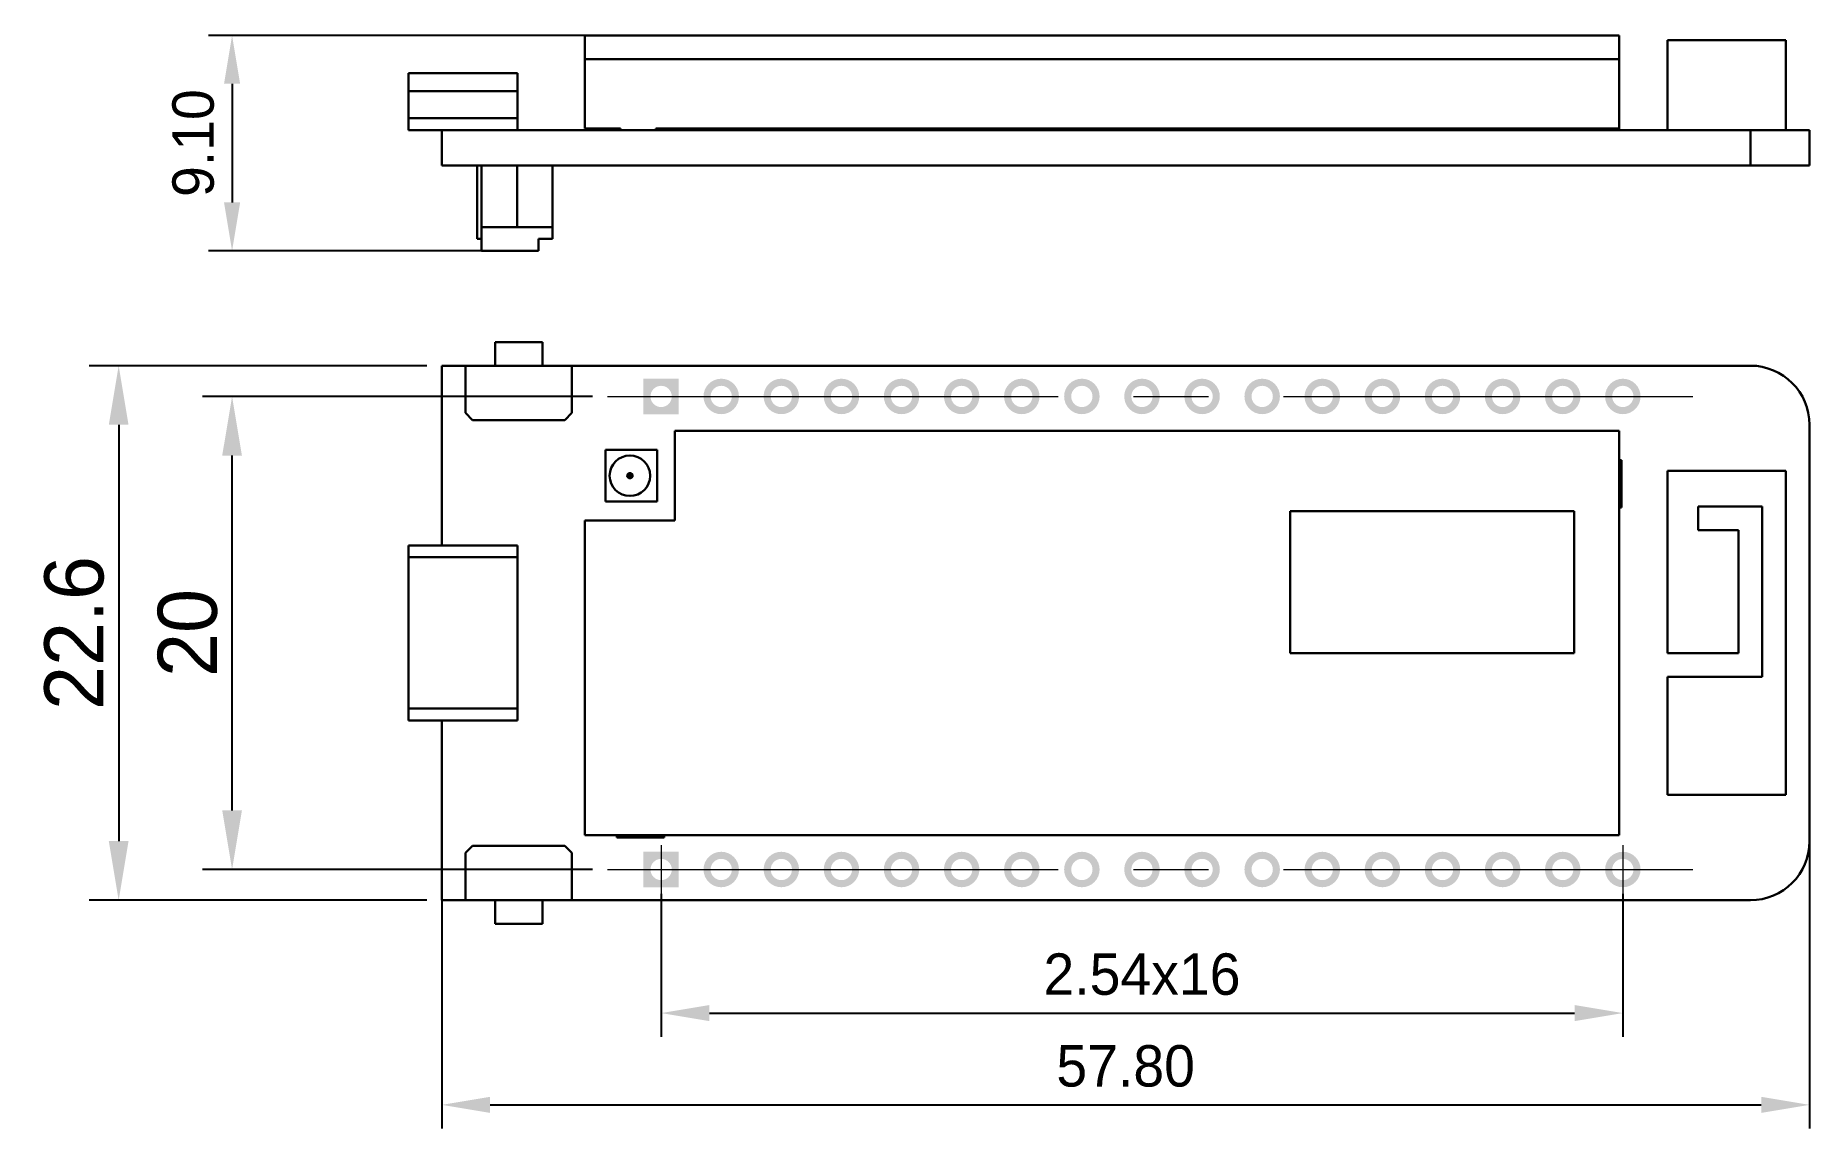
# Model space of a CAD drawing. Header units: millimetres. Extents: x 26.8 to 101.7, y 32.2 to 78.4.
import ezdxf

# ---------------------------------------------------------------- set-up
doc = ezdxf.new("R2010")
doc.units = ezdxf.units.MM
doc.header["$LTSCALE"] = 0.5
doc.header["$PDSIZE"] = -1
doc.linetypes.add('CENTER2', pattern=[28.575, 19.05, -3.175, 3.175, -3.175])
doc.layers.get('Defpoints').update_dxf_attribs({"lineweight": 15})
for name, color, linetype, lineweight in [('文字层', 3, 'Continuous', 15), ('点划线', 1, 'CENTER2', 20), ('粗实线层', 7, 'Continuous', 30)]:
    doc.layers.add(name, color=color, linetype=linetype, lineweight=lineweight)
doc.dimstyles.new('ISO-25', dxfattribs={"dimtxt": 2.5, "dimasz": 2.5, "dimexe": 1.25, "dimexo": 0.625, "dimtad": 1, "dimtoh": 1, "dimdsep": 46, "dimtxsty": 'Standard', "dimcen": 2.5, "dimadec": 0, "dimazin": 0, "dimtfac": 1, "dimtmove": 0, "dimatfit": 3, "dimfxl": 0, "dimarcsym": 0})

# ---------------------------------------------------------------- blocks, each defined once
blk = doc.blocks.new('*D5')
at = {"layer": 'Defpoints', "color": 0, "transparency": 16777216}
for p in [(43.927, 64.437), (30.273, 41.837), (43.927, 41.837)]:
    blk.add_point(p, dxfattribs=at)
at = {"layer": '文字层', "color": 0, "lineweight": -2, "transparency": 16777216}
for p, q in [((43.302, 64.437), (29.023, 64.437)), ((30.273, 61.937), (30.273, 44.337)), ((43.302, 41.837), (29.023, 41.837))]:
    blk.add_line(p, q, dxfattribs=at)
at = {"layer": '文字层', "color": 0, "transparency": 16777216}
for points in [[(29.856, 61.937), (30.689, 61.937), (30.273, 64.437)], [(29.856, 44.337), (30.689, 44.337), (30.273, 41.837)]]:
    blk.add_solid(points, dxfattribs=at)
at = {"layer": '文字层', "color": 0, "transparency": 16777216, "insert": (28.398, 53.137), "char_height": 2.5, "attachment_point": 5, "rotation": 90}
blk.add_mtext('22.6', dxfattribs=at)
blk = doc.blocks.new('*D6')
at = {"layer": 'Defpoints', "color": 0, "transparency": 16777216}
for p in [(35.065, 63.137), (50.927, 63.137), (50.927, 43.137)]:
    blk.add_point(p, dxfattribs=at)
at = {"layer": '文字层', "color": 0, "lineweight": -2, "transparency": 16777216}
for p, q in [((50.302, 63.137), (33.815, 63.137)), ((35.065, 45.637), (35.065, 60.637)), ((50.302, 43.137), (33.815, 43.137))]:
    blk.add_line(p, q, dxfattribs=at)
at = {"layer": '文字层', "color": 0, "transparency": 16777216}
for points in [[(34.648, 60.637), (35.482, 60.637), (35.065, 63.137)], [(34.648, 45.637), (35.482, 45.637), (35.065, 43.137)]]:
    blk.add_solid(points, dxfattribs=at)
at = {"layer": '文字层', "color": 0, "transparency": 16777216, "insert": (33.19, 53.137), "char_height": 2.5, "attachment_point": 5, "rotation": 90}
blk.add_mtext('20', dxfattribs=at)
blk = doc.blocks.new('*D7')
at = {"layer": 'Defpoints', "color": 0, "transparency": 16777216}
for p in [(101.727, 44.337), (43.927, 41.837), (101.727, 33.186)]:
    blk.add_point(p, dxfattribs=at)
at = {"layer": '文字层', "color": 0, "lineweight": -2, "transparency": 16777216}
for p, q in [((101.727, 44.337), (101.727, 32.186)), ((43.927, 41.837), (43.927, 32.186)), ((45.967, 33.186), (99.687, 33.186))]:
    blk.add_line(p, q, dxfattribs=at)
at = {"layer": '文字层', "color": 0, "transparency": 16777216}
for points in [[(45.967, 33.526), (45.967, 32.846), (43.927, 33.186)], [(99.687, 33.526), (99.687, 32.846), (101.727, 33.186)]]:
    blk.add_solid(points, dxfattribs=at)
at = {"layer": '文字层', "color": 0, "transparency": 16777216, "insert": (72.827, 34.823), "char_height": 1.75, "attachment_point": 5}
blk.add_mtext('57.80', dxfattribs=at)
blk = doc.blocks.new('*D9')
at = {"layer": 'Defpoints', "color": 0, "transparency": 16777216}
for p in [(53.197, 42.109), (93.837, 42.109), (93.837, 37.066)]:
    blk.add_point(p, dxfattribs=at)
at = {"layer": '文字层', "color": 0, "lineweight": -2, "transparency": 16777216}
for p, q in [((53.197, 42.109), (53.197, 36.066)), ((93.837, 42.109), (93.837, 36.066)), ((55.237, 37.066), (91.797, 37.066))]:
    blk.add_line(p, q, dxfattribs=at)
at = {"layer": '文字层', "color": 0, "transparency": 16777216}
for points in [[(55.237, 37.406), (55.237, 36.726), (53.197, 37.066)], [(91.797, 37.406), (91.797, 36.726), (93.837, 37.066)]]:
    blk.add_solid(points, dxfattribs=at)
at = {"layer": '文字层', "color": 0, "transparency": 16777216, "insert": (73.517, 38.703), "char_height": 1.75, "attachment_point": 5}
blk.add_mtext('2.54x16', dxfattribs=at)
blk = doc.blocks.new('*D11')
at = {"layer": 'Defpoints', "color": 0, "transparency": 16777216}
for p in [(49.977, 78.398), (35.065, 69.298), (45.608, 69.298)]:
    blk.add_point(p, dxfattribs=at)
at = {"layer": '文字层', "color": 0, "lineweight": -2, "transparency": 16777216}
for p, q in [((49.977, 78.398), (34.065, 78.398)), ((35.065, 76.358), (35.065, 71.338)), ((45.608, 69.298), (34.065, 69.298))]:
    blk.add_line(p, q, dxfattribs=at)
at = {"layer": '文字层', "color": 0, "transparency": 16777216}
for points in [[(34.725, 76.358), (35.405, 76.358), (35.065, 78.398)], [(34.725, 71.338), (35.405, 71.338), (35.065, 69.298)]]:
    blk.add_solid(points, dxfattribs=at)
at = {"layer": '文字层', "color": 0, "transparency": 16777216, "insert": (33.428, 73.848), "char_height": 1.75, "attachment_point": 5, "rotation": 90}
blk.add_mtext('9.10', dxfattribs=at)

msp = doc.modelspace()

# ---------------------------------------------------------------- hatches: boundary and pattern name
h = msp.add_hatch(color=256)
h.dxf.hatch_style = 1
h.paths.add_polyline_path([(53.94, 63.887), (52.44, 63.887), (52.44, 62.387), (53.94, 62.387)])
h.paths.add_polyline_path([(53.647, 63.137, -1), (52.747, 63.137, -1)], flags=16)
h = msp.add_hatch(color=256)
h.dxf.hatch_style = 1
h.paths.add_polyline_path([(54.987, 63.137, 1), (56.487, 63.137, 1)])
h.paths.add_polyline_path([(56.187, 63.137, -1), (55.287, 63.137, -1)], flags=16)
h = msp.add_hatch(color=256)
h.dxf.hatch_style = 1
h.paths.add_polyline_path([(57.527, 63.137, 1), (59.027, 63.137, 1)])
h.paths.add_polyline_path([(58.727, 63.137, -1), (57.827, 63.137, -1)], flags=16)
h = msp.add_hatch(color=256)
h.dxf.hatch_style = 1
h.paths.add_polyline_path([(60.067, 63.137, 1), (61.567, 63.137, 1)])
h.paths.add_polyline_path([(61.267, 63.137, -1), (60.367, 63.137, -1)], flags=16)
h = msp.add_hatch(color=256)
h.dxf.hatch_style = 1
h.paths.add_polyline_path([(62.607, 63.137, 1), (64.107, 63.137, 1)])
h.paths.add_polyline_path([(63.807, 63.137, -1), (62.907, 63.137, -1)], flags=16)
h = msp.add_hatch(color=256)
h.dxf.hatch_style = 1
h.paths.add_polyline_path([(65.147, 63.137, 1), (66.647, 63.137, 1)])
h.paths.add_polyline_path([(66.347, 63.137, -1), (65.447, 63.137, -1)], flags=16)
h = msp.add_hatch(color=256)
h.dxf.hatch_style = 1
h.paths.add_polyline_path([(67.687, 63.137, 1), (69.187, 63.137, 1)])
h.paths.add_polyline_path([(68.887, 63.137, -1), (67.987, 63.137, -1)], flags=16)
h = msp.add_hatch(color=256)
h.dxf.hatch_style = 1
h.paths.add_polyline_path([(70.227, 63.137, 1), (71.727, 63.137, 1)])
h.paths.add_polyline_path([(71.427, 63.137, -1), (70.527, 63.137, -1)], flags=16)
h = msp.add_hatch(color=256)
h.dxf.hatch_style = 1
h.paths.add_polyline_path([(72.767, 63.137, 1), (74.267, 63.137, 1)])
h.paths.add_polyline_path([(73.967, 63.137, -1), (73.067, 63.137, -1)], flags=16)
h = msp.add_hatch(color=256)
h.dxf.hatch_style = 1
h.paths.add_polyline_path([(75.307, 63.137, 1), (76.807, 63.137, 1)])
h.paths.add_polyline_path([(76.507, 63.137, -1), (75.607, 63.137, -1)], flags=16)
h = msp.add_hatch(color=256)
h.dxf.hatch_style = 1
h.paths.add_polyline_path([(77.847, 63.137, 1), (79.347, 63.137, 1)])
h.paths.add_polyline_path([(79.047, 63.137, -1), (78.147, 63.137, -1)], flags=16)
h = msp.add_hatch(color=256)
h.dxf.hatch_style = 1
h.paths.add_polyline_path([(80.387, 63.137, 1), (81.887, 63.137, 1)])
h.paths.add_polyline_path([(81.587, 63.137, -1), (80.687, 63.137, -1)], flags=16)
h = msp.add_hatch(color=256)
h.dxf.hatch_style = 1
h.paths.add_polyline_path([(82.927, 63.137, 1), (84.427, 63.137, 1)])
h.paths.add_polyline_path([(84.127, 63.137, -1), (83.227, 63.137, -1)], flags=16)
h = msp.add_hatch(color=256)
h.dxf.hatch_style = 1
h.paths.add_polyline_path([(85.467, 63.137, 1), (86.967, 63.137, 1)])
h.paths.add_polyline_path([(86.667, 63.137, -1), (85.767, 63.137, -1)], flags=16)
h = msp.add_hatch(color=256)
h.dxf.hatch_style = 1
h.paths.add_polyline_path([(88.007, 63.137, 1), (89.507, 63.137, 1)])
h.paths.add_polyline_path([(89.207, 63.137, -1), (88.307, 63.137, -1)], flags=16)
h = msp.add_hatch(color=256)
h.dxf.hatch_style = 1
h.paths.add_polyline_path([(90.547, 63.137, 1), (92.047, 63.137, 1)])
h.paths.add_polyline_path([(91.747, 63.137, -1), (90.847, 63.137, -1)], flags=16)
h = msp.add_hatch(color=256)
h.dxf.hatch_style = 1
h.paths.add_polyline_path([(93.087, 63.137, 1), (94.587, 63.137, 1)])
h.paths.add_polyline_path([(94.287, 63.137, -1), (93.387, 63.137, -1)], flags=16)
h = msp.add_hatch(color=256)
h.dxf.hatch_style = 1
h.paths.add_polyline_path([(53.94, 43.887), (52.44, 43.887), (52.44, 42.387), (53.94, 42.387)])
h.paths.add_polyline_path([(53.647, 43.137, -1), (52.747, 43.137, -1)], flags=16)
h = msp.add_hatch(color=256)
h.dxf.hatch_style = 1
h.paths.add_polyline_path([(54.987, 43.137, 1), (56.487, 43.137, 1)])
h.paths.add_polyline_path([(56.187, 43.137, -1), (55.287, 43.137, -1)], flags=16)
h = msp.add_hatch(color=256)
h.dxf.hatch_style = 1
h.paths.add_polyline_path([(57.527, 43.137, 1), (59.027, 43.137, 1)])
h.paths.add_polyline_path([(58.727, 43.137, -1), (57.827, 43.137, -1)], flags=16)
h = msp.add_hatch(color=256)
h.dxf.hatch_style = 1
h.paths.add_polyline_path([(60.067, 43.137, 1), (61.567, 43.137, 1)])
h.paths.add_polyline_path([(61.267, 43.137, -1), (60.367, 43.137, -1)], flags=16)
h = msp.add_hatch(color=256)
h.dxf.hatch_style = 1
h.paths.add_polyline_path([(62.607, 43.137, 1), (64.107, 43.137, 1)])
h.paths.add_polyline_path([(63.807, 43.137, -1), (62.907, 43.137, -1)], flags=16)
h = msp.add_hatch(color=256)
h.dxf.hatch_style = 1
h.paths.add_polyline_path([(65.147, 43.137, 1), (66.647, 43.137, 1)])
h.paths.add_polyline_path([(66.347, 43.137, -1), (65.447, 43.137, -1)], flags=16)
h = msp.add_hatch(color=256)
h.dxf.hatch_style = 1
h.paths.add_polyline_path([(67.687, 43.137, 1), (69.187, 43.137, 1)])
h.paths.add_polyline_path([(68.887, 43.137, -1), (67.987, 43.137, -1)], flags=16)
h = msp.add_hatch(color=256)
h.dxf.hatch_style = 1
h.paths.add_polyline_path([(70.227, 43.137, 1), (71.727, 43.137, 1)])
h.paths.add_polyline_path([(71.427, 43.137, -1), (70.527, 43.137, -1)], flags=16)
h = msp.add_hatch(color=256)
h.dxf.hatch_style = 1
h.paths.add_polyline_path([(72.767, 43.137, 1), (74.267, 43.137, 1)])
h.paths.add_polyline_path([(73.967, 43.137, -1), (73.067, 43.137, -1)], flags=16)
h = msp.add_hatch(color=256)
h.dxf.hatch_style = 1
h.paths.add_polyline_path([(75.307, 43.137, 1), (76.807, 43.137, 1)])
h.paths.add_polyline_path([(76.507, 43.137, -1), (75.607, 43.137, -1)], flags=16)
h = msp.add_hatch(color=256)
h.dxf.hatch_style = 1
h.paths.add_polyline_path([(77.847, 43.137, 1), (79.347, 43.137, 1)])
h.paths.add_polyline_path([(79.047, 43.137, -1), (78.147, 43.137, -1)], flags=16)
h = msp.add_hatch(color=256)
h.dxf.hatch_style = 1
h.paths.add_polyline_path([(80.387, 43.137, 1), (81.887, 43.137, 1)])
h.paths.add_polyline_path([(81.587, 43.137, -1), (80.687, 43.137, -1)], flags=16)
h = msp.add_hatch(color=256)
h.dxf.hatch_style = 1
h.paths.add_polyline_path([(82.927, 43.137, 1), (84.427, 43.137, 1)])
h.paths.add_polyline_path([(84.127, 43.137, -1), (83.227, 43.137, -1)], flags=16)
h = msp.add_hatch(color=256)
h.dxf.hatch_style = 1
h.paths.add_polyline_path([(85.467, 43.137, 1), (86.967, 43.137, 1)])
h.paths.add_polyline_path([(86.667, 43.137, -1), (85.767, 43.137, -1)], flags=16)
h = msp.add_hatch(color=256)
h.dxf.hatch_style = 1
h.paths.add_polyline_path([(88.007, 43.137, 1), (89.507, 43.137, 1)])
h.paths.add_polyline_path([(89.207, 43.137, -1), (88.307, 43.137, -1)], flags=16)
h = msp.add_hatch(color=256)
h.dxf.hatch_style = 1
h.paths.add_polyline_path([(90.547, 43.137, 1), (92.047, 43.137, 1)])
h.paths.add_polyline_path([(91.747, 43.137, -1), (90.847, 43.137, -1)], flags=16)
h = msp.add_hatch(color=256)
h.dxf.hatch_style = 1
h.paths.add_polyline_path([(93.087, 43.137, 1), (94.587, 43.137, 1)])
h.paths.add_polyline_path([(94.287, 43.137, -1), (93.387, 43.137, -1)], flags=16)
at = {"layer": '粗实线层'}
h = msp.add_hatch(color=256, dxfattribs=at)
h.dxf.hatch_style = 1
h.paths.add_polyline_path([(51.765, 59.787), (51.988, 59.787, 1)])
h = msp.add_hatch(color=256, dxfattribs=at)
h.dxf.hatch_style = 1
h.paths.add_polyline_path([(51.988, 59.787), (51.765, 59.787, 1)])

# ---------------------------------------------------------------- linework, layer by layer
at = {"layer": '点划线', "ltscale": 2}
for p, q in [((50.927, 63.137), (96.796, 63.137)), ((50.927, 43.137), (96.796, 43.137))]:
    msp.add_line(p, q, dxfattribs=at)
at = {"layer": '点划线'}
for p, q in [((53.197, 44.165), (53.197, 42.109)), ((93.837, 44.165), (93.837, 42.109))]:
    msp.add_line(p, q, dxfattribs=at)
at = {"layer": '粗实线层'}
for p, q in [((49.977, 78.398), (49.977, 74.462)), ((49.977, 78.398), (93.677, 78.398)), ((93.677, 78.398), (93.677, 74.398)), ((95.727, 78.198), (95.727, 74.398)), ((95.727, 78.198), (100.727, 78.198)), ((100.727, 74.398), (100.727, 78.198)), ((49.977, 77.398), (93.677, 77.398)), ((42.527, 76.798), (47.127, 76.798)), ((42.527, 76.798), (42.527, 76.048)), ((47.127, 76.048), (47.127, 76.798)), ((47.127, 76.048), (42.527, 76.048)), ((42.527, 76.048), (42.527, 74.898)), ((47.127, 74.898), (47.127, 76.048)), ((47.127, 74.898), (42.527, 74.898)), ((42.527, 74.398), (42.527, 74.898)), ((42.527, 74.398), (43.927, 74.398)), ((43.927, 72.898), (43.927, 74.398)), ((43.927, 74.398), (99.227, 74.398)), ((47.127, 74.398), (47.127, 74.898)), ((49.977, 74.462), (51.477, 74.462)), ((51.477, 74.462), (51.477, 74.398)), ((52.977, 74.462), (93.677, 74.462)), ((52.977, 74.398), (52.977, 74.462)), ((93.477, 74.462), (93.477, 74.398)), ((99.227, 74.398), (99.227, 72.898)), ((99.227, 74.398), (101.727, 74.398)), ((101.727, 74.398), (101.727, 72.898)), ((43.927, 72.898), (101.727, 72.898)), ((45.427, 70.298), (45.427, 72.898)), ((45.608, 72.898), (45.608, 70.298)), ((47.108, 70.298), (47.108, 72.898)), ((48.608, 69.798), (48.608, 72.898)), ((45.427, 69.798), (45.427, 70.298)), ((45.608, 69.798), (45.427, 69.798)), ((45.608, 70.298), (45.608, 69.798)), ((45.608, 70.298), (47.108, 70.298)), ((45.608, 70.298), (45.608, 70.298)), ((45.608, 70.298), (48.608, 70.298)), ((45.608, 69.298), (45.608, 69.798)), ((45.608, 69.798), (45.608, 69.798)), ((48.608, 69.798), (48.018, 69.798)), ((48.018, 69.798), (48.018, 69.298)), ((48.018, 69.298), (45.608, 69.298)), ((46.177, 64.437), (46.177, 65.437)), ((46.177, 65.437), (48.177, 65.437)), ((48.177, 65.437), (48.177, 64.437)), ((43.927, 64.437), (43.927, 56.837)), ((99.227, 64.437), (43.927, 64.437)), ((44.927, 62.437), (44.927, 64.437)), ((49.427, 64.437), (49.427, 62.437)), ((44.927, 62.437), (45.227, 62.137)), ((49.427, 62.437), (49.127, 62.137)), ((49.127, 62.137), (45.227, 62.137)), ((53.777, 61.687), (53.777, 57.887)), ((93.677, 61.687), (53.777, 61.687)), ((93.677, 44.587), (93.677, 61.687)), ((101.727, 44.337), (101.727, 61.937)), ((51.849, 60.878), (50.847, 60.878)), ((50.847, 58.698), (50.847, 60.878)), ((53.027, 60.878), (51.849, 60.878)), ((53.027, 58.698), (53.027, 60.878)), ((93.777, 60.437), (93.677, 60.437)), ((93.777, 60.437), (93.777, 58.437)), ((95.727, 59.987), (95.727, 52.287)), ((100.727, 59.987), (95.727, 59.987)), ((100.727, 46.287), (100.727, 59.987)), ((51.877, 59.787), (51.877, 59.787)), ((50.847, 58.698), (53.027, 58.698)), ((97.027, 58.487), (99.727, 58.487)), ((97.027, 58.487), (97.027, 57.487)), ((99.727, 58.487), (99.727, 51.287)), ((49.977, 57.887), (49.977, 44.587)), ((53.777, 57.887), (49.977, 57.887)), ((79.777, 52.287), (79.777, 58.287)), ((79.777, 58.287), (91.777, 58.287)), ((91.777, 58.287), (91.777, 52.287)), ((93.777, 58.437), (93.677, 58.437)), ((97.027, 57.487), (98.727, 57.487)), ((98.727, 57.487), (98.727, 52.287)), ((47.127, 56.837), (42.527, 56.837)), ((42.527, 56.337), (42.527, 56.837)), ((47.127, 56.337), (42.527, 56.337)), ((42.527, 56.337), (42.527, 49.937)), ((47.127, 56.337), (47.127, 56.837)), ((47.127, 49.937), (47.127, 56.337)), ((91.777, 52.287), (79.777, 52.287)), ((98.727, 52.287), (95.727, 52.287)), ((95.727, 51.287), (99.727, 51.287)), ((95.727, 51.287), (95.727, 46.287)), ((42.527, 49.937), (47.127, 49.937)), ((42.527, 49.937), (42.527, 49.437)), ((47.127, 49.437), (47.127, 49.937)), ((42.527, 49.437), (47.127, 49.437)), ((43.927, 49.437), (43.927, 41.837)), ((95.727, 46.287), (100.727, 46.287)), ((49.977, 44.587), (93.677, 44.587)), ((51.327, 44.487), (51.327, 44.587)), ((53.327, 44.487), (51.327, 44.487)), ((53.327, 44.587), (53.327, 44.487)), ((44.927, 43.837), (45.227, 44.137)), ((44.927, 43.837), (44.927, 41.837)), ((49.127, 44.137), (45.227, 44.137)), ((49.427, 43.837), (49.127, 44.137)), ((49.427, 41.837), (49.427, 43.837)), ((43.927, 41.837), (99.227, 41.837)), ((46.177, 41.837), (46.177, 40.837)), ((48.177, 40.837), (48.177, 41.837)), ((46.177, 40.837), (48.177, 40.837))]:
    msp.add_line(p, q, dxfattribs=at)
msp.add_lwpolyline([(51.877, 59.787), (51.877, 59.787), (51.877, 59.787), (51.877, 59.787)], close=True, dxfattribs=at)
msp.add_lwpolyline([(51.877, 59.787), (51.877, 59.787), (51.877, 59.787), (51.877, 59.787)], close=True, dxfattribs=at)
for radius in [0.857, 0.112]:
    msp.add_circle((51.877, 59.787), radius, dxfattribs=at)
for centre, start, end in [((99.227, 61.937), 0, 90), ((99.227, 44.337), 270, 0)]:
    msp.add_arc(centre, 2.5, start, end, dxfattribs=at)

# ---------------------------------------------------------------- dimensions: what is measured, and where the dimension line sits
at = {"layer": '文字层'}
dim = msp.add_linear_dim(base=(35.065, 69.298), p1=(49.977, 78.398), p2=(45.608, 69.298), angle=90, dimstyle='ISO-25', override={"dimtxt": 1.75, "dimasz": 2.04, "dimexe": 1, "dimexo": 0, "dimgap": 0.762, "dimzin": 0, "dimadec": 2, "dimtzin": 0}, dxfattribs=at)
dim.commit()
dim.dimension.update_dxf_attribs({"geometry": '*D11', "text_midpoint": (35.065, 73.848), "dimtype": 160})
dim = msp.add_linear_dim(base=(30.273, 41.837), p1=(43.927, 64.437), p2=(43.927, 41.837), angle=90, dimstyle='ISO-25', dxfattribs=at)
dim.commit()
dim.dimension.update_dxf_attribs({"geometry": '*D5', "text_midpoint": (28.398, 53.137)})
dim = msp.add_linear_dim(base=(35.065, 63.137), p1=(50.927, 43.137), p2=(50.927, 63.137), angle=90, dimstyle='ISO-25', dxfattribs=at)
dim.commit()
dim.dimension.update_dxf_attribs({"geometry": '*D6', "text_midpoint": (35.065, 53.137), "dimtype": 160})
dim = msp.add_linear_dim(base=(101.727, 33.186), p1=(43.927, 41.837), p2=(101.727, 44.337), dimstyle='ISO-25', override={"dimtxt": 1.75, "dimasz": 2.04, "dimexe": 1, "dimexo": 0, "dimgap": 0.762, "dimzin": 0, "dimadec": 2, "dimtzin": 0}, dxfattribs=at)
dim.commit()
dim.dimension.update_dxf_attribs({"geometry": '*D7', "text_midpoint": (72.827, 33.186), "dimtype": 160})
dim = msp.add_linear_dim(base=(93.837, 37.066), p1=(53.197, 42.109), p2=(93.837, 42.109), text='2.54x16', dimstyle='ISO-25', override={"dimtxt": 1.75, "dimasz": 2.04, "dimexe": 1, "dimexo": 0, "dimgap": 0.762, "dimzin": 0, "dimadec": 2, "dimtzin": 0}, dxfattribs=at)
dim.commit()
dim.dimension.update_dxf_attribs({"geometry": '*D9', "text_midpoint": (73.517, 38.703)})

doc.saveas('drawing.dxf')
